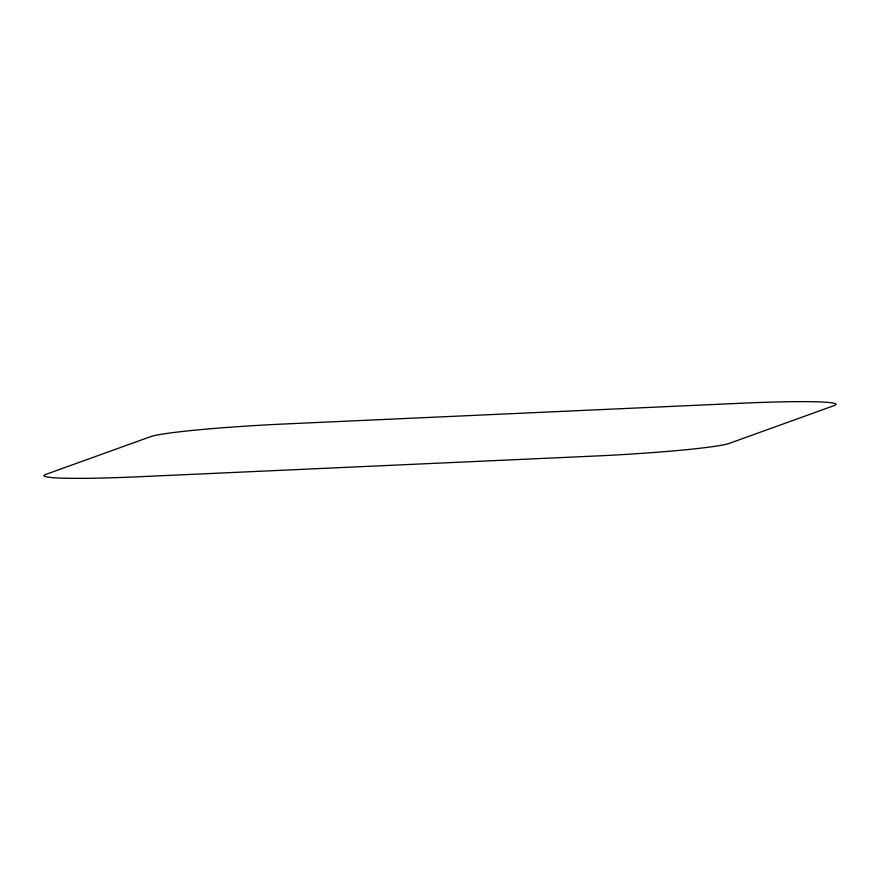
<?xml version="1.0" encoding="UTF-8"?>
<svg xmlns="http://www.w3.org/2000/svg" width="880" height="880" viewBox="0 0 880 880"><rect width="100%" height="100%" fill="white"/><g stroke="black" fill="none" stroke-linecap="round" stroke-linejoin="round"><path stroke-width="1.32" d="M150.612 436.656L45.848 474.397A116.017 6.479 -3.2 0 0 138.82 476.762L594.517 456.06A116.017 6.479 -3.2 0 0 729.388 443.344L834.152 405.603A116.017 6.479 -3.2 0 0 741.18 403.238L285.483 423.94A116.017 6.479 -3.2 0 0 150.612 436.656"/></g></svg>
